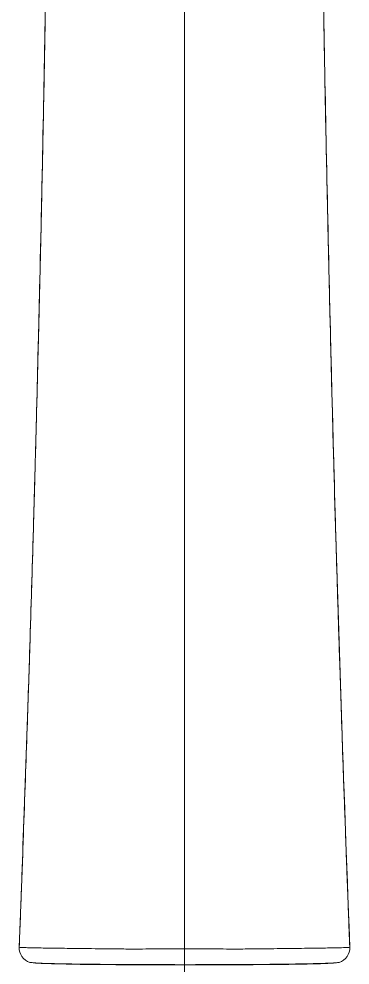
# Model space of a CAD drawing. Extents: x 0 to 1128, y 0 to 827.
# Drawn here: x 454.9 to 487.8, y 373.9 to 467.6 of the extents above; entities that cross this region are included whole.
import ezdxf

# ---------------------------------------------------------------- set-up
doc = ezdxf.new("R2010")
doc.units = 0
doc.header["$LTSCALE"] = 3
doc.header["$MEASUREMENT"] = 0
doc.linetypes.add('CENTER2', pattern=[28.575, 19.05, -3.175, 3.175, -3.175])
doc.layers.add('1', color=7, linetype='CONTINUOUS')
doc.layers.add('Cneter', color=1, linetype='CENTER2', lineweight=13)

msp = doc.modelspace()

# ---------------------------------------------------------------- linework, layer by layer
at = {"layer": '1', "color": 7, "linetype": 'Continuous', "lineweight": 13}
msp.add_line((454.954, 375.629), (454.949, 375.628), dxfattribs=at)
at = {"layer": '1', "color": 7, "linetype": 'Continuous', "lineweight": 18}
msp.add_line((487.757, 375.628), (487.751, 375.629), dxfattribs=at)
for centre, major_axis, ratio, start_param, end_param in [((456.446, 375.571), (0.339, 1.461), 0.998873, 1.760247, 3.078028), ((471.353, 375.378), (0, 1.5), 0.000004, 1.514132, 3.152332), ((486.259, 375.571), (-0.339, 1.461), 0.998873, 3.205157, 4.522938)]:
    msp.add_ellipse(centre, major_axis=major_axis, ratio=ratio, start_param=start_param, end_param=end_param, dxfattribs=at)
for points, knots in [([(457.866, 494.566), (457.857, 493.158), (457.825, 489.192), (457.749, 481.989), (457.598, 471.372), (457.355, 457.849), (457.041, 443.398), (456.754, 431.735), (456.525, 422.935), (456.284, 414.382), (455.932, 402.919), (455.479, 389.628), (455.119, 380.126), (454.949, 375.628)], [0, 0, 0, 0, 0.04114, 0.114398, 0.202128, 0.329324, 0.467621, 0.566225, 0.617062, 0.682316, 0.773565, 0.892831, 1, 1, 1, 1]), ([(457.85, 492.025), (457.842, 491.01), (457.822, 488.741), (457.787, 485.327), (457.747, 481.951), (457.707, 478.87), (457.666, 475.95), (457.622, 473.021), (457.575, 470.065), (457.5, 465.628), (457.389, 459.647), (457.235, 452.062), (457.066, 444.458), (456.886, 436.875), (456.699, 429.441), (456.507, 422.238), (456.351, 416.739), (456.231, 412.705), (456.143, 409.787), (456.035, 406.335), (455.907, 402.336), (455.757, 397.821), (455.584, 392.796), (455.388, 387.27), (455.177, 381.488), (455.029, 377.55), (454.955, 375.629)], [0, 0, 0, 0, 0.029961, 0.066537, 0.09853, 0.12594, 0.153106, 0.17966, 0.206525, 0.2337, 0.299572, 0.365841, 0.432218, 0.495649, 0.558948, 0.619591, 0.675719, 0.695502, 0.719435, 0.747804, 0.780603, 0.817823, 0.85867, 0.903758, 0.953076, 1, 1, 1, 1]), ([(487.75, 375.629), (487.667, 377.801), (487.503, 382.148), (487.276, 388.399), (487.075, 394.11), (486.908, 399.01), (486.773, 403.11), (486.66, 406.656), (486.558, 409.927), (486.459, 413.192), (486.317, 418.038), (486.137, 424.448), (485.931, 432.37), (485.741, 440.118), (485.567, 447.661), (485.411, 454.887), (485.276, 461.726), (485.185, 466.826), (485.123, 470.508), (485.081, 473.144), (485.035, 476.229), (484.986, 479.759), (484.937, 483.685), (484.892, 487.832), (484.867, 490.628), (484.856, 492.015)], [0, 0, 0, 0, 0.053068, 0.106225, 0.152842, 0.1929, 0.226384, 0.253585, 0.280159, 0.307049, 0.334253, 0.400178, 0.466478, 0.532857, 0.596297, 0.659604, 0.720253, 0.776356, 0.796087, 0.819949, 0.848258, 0.881011, 0.91821, 0.95907, 1, 1, 1, 1]), ([(484.857, 492.026), (484.906, 485.874), (484.988, 479.435), (485.248, 462.854), (485.458, 452.479), (485.959, 431.057), (486.243, 420.137), (486.928, 397.979), (487.329, 386.79), (487.757, 375.628)], [0, 0, 0, 0, 0.181839, 0.181839, 0.454559, 0.454559, 0.72728, 0.72728, 1, 1, 1, 1]), ([(471.353, 489.376), (471.353, 487.578), (471.353, 483.316), (471.353, 477.653), (471.353, 472.561), (471.353, 468.726), (471.353, 464.894), (471.353, 459.819), (471.353, 453.477), (471.353, 445.589), (471.353, 437.125), (471.353, 430.107), (471.353, 425.049), (471.353, 421.566), (471.353, 417.019), (471.353, 411.383), (471.353, 405.7), (471.353, 400.102), (471.353, 394.723), (471.353, 389.694), (471.353, 385.15), (471.353, 381.219), (471.353, 378.029), (471.353, 376.294), (471.353, 375.59), (471.353, 375.463)], [0, 0, 0, 0, 0.056439, 0.131201, 0.168582, 0.205963, 0.243344, 0.280725, 0.355487, 0.430249, 0.50501, 0.579772, 0.598463, 0.617153, 0.654534, 0.691915, 0.729296, 0.766677, 0.804058, 0.841439, 0.87882, 0.916201, 0.953582, 0.990962, 1, 1, 1, 1]), ([(456.015, 374.134), (456.074, 374.119), (456.284, 374.093), (456.842, 374.058), (457.52, 374.03), (458.225, 374.008), (458.898, 373.992), (459.596, 373.98), (460.456, 373.966), (461.644, 373.951), (463.098, 373.936), (464.79, 373.923), (466.665, 373.912), (468.893, 373.905), (470.494, 373.903), (471.353, 373.903)], [0, 0, 0, 0, 0.10819, 0.202898, 0.283916, 0.35125, 0.404975, 0.449949, 0.506512, 0.57701, 0.661415, 0.734099, 0.814802, 0.903026, 1, 1, 1, 1]), ([(471.353, 373.878), (469.187, 373.878), (467.073, 373.885), (463.376, 373.908), (461.789, 373.924), (457.961, 373.979), (456.645, 374.025), (456.446, 374.071)], [0, 0, 0, 0, 0.25, 0.25, 0.5, 0.5, 1, 1, 1, 1]), ([(471.353, 373.903), (472.091, 373.903), (473.469, 373.904), (475.388, 373.91), (477.014, 373.918), (478.484, 373.927), (479.752, 373.938), (480.818, 373.949), (481.735, 373.96), (482.666, 373.974), (483.68, 373.993), (484.705, 374.019), (485.639, 374.051), (486.37, 374.089), (486.627, 374.118), (486.69, 374.134)], [0, 0, 0, 0, 0.08375, 0.158987, 0.226608, 0.286803, 0.354754, 0.409012, 0.454162, 0.510627, 0.580809, 0.664747, 0.762607, 0.874452, 1, 1, 1, 1]), ([(486.259, 374.071), (486.16, 374.048), (485.784, 374.025), (484.442, 373.982), (483.48, 373.961), (480.937, 373.924), (479.359, 373.908), (475.63, 373.885), (473.519, 373.878), (471.353, 373.878)], [0, 0, 0, 0, 0.25, 0.25, 0.5, 0.5, 0.75, 0.75, 1, 1, 1, 1])]:
    msp.add_open_spline(points, degree=3, knots=knots, dxfattribs=at)
at = {"layer": '1', "color": 7, "linetype": 'Continuous', "lineweight": 13}
for points, knots in [([(454.949, 375.628), (455.014, 375.622), (455.137, 375.609), (455.598, 375.591), (456.368, 375.568), (457.571, 375.551), (459.464, 375.523), (461.731, 375.49), (464.18, 375.479), (466.292, 375.442), (467.958, 375.467), (469.593, 375.46), (470.764, 375.462), (471.353, 375.463)], [0, 0, 0, 0, 0.093015, 0.176086, 0.249241, 0.389891, 0.498789, 0.62386, 0.749001, 0.821378, 0.874389, 0.936919, 1, 1, 1, 1]), ([(471.353, 375.463), (471.939, 375.462), (473.108, 375.46), (474.742, 375.467), (476.405, 375.442), (478.514, 375.479), (480.96, 375.49), (483.224, 375.522), (485.119, 375.551), (486.469, 375.571), (487.437, 375.601), (487.644, 375.619), (487.757, 375.628)], [0, 0, 0, 0, 0.062942, 0.125399, 0.178434, 0.250566, 0.375485, 0.50035, 0.6089, 0.749426, 0.863477, 1, 1, 1, 1])]:
    msp.add_open_spline(points, degree=3, knots=knots, dxfattribs=at)
at = {"layer": 'Cneter', "lineweight": 5, "ltscale": 0.5}
msp.add_open_spline([(471.353, 547.338), (471.353, 498.071), (471.353, 158.606)], degree=1, knots=[0, 0, 0.907863, 1, 1], dxfattribs=at)

doc.saveas('drawing.dxf')
